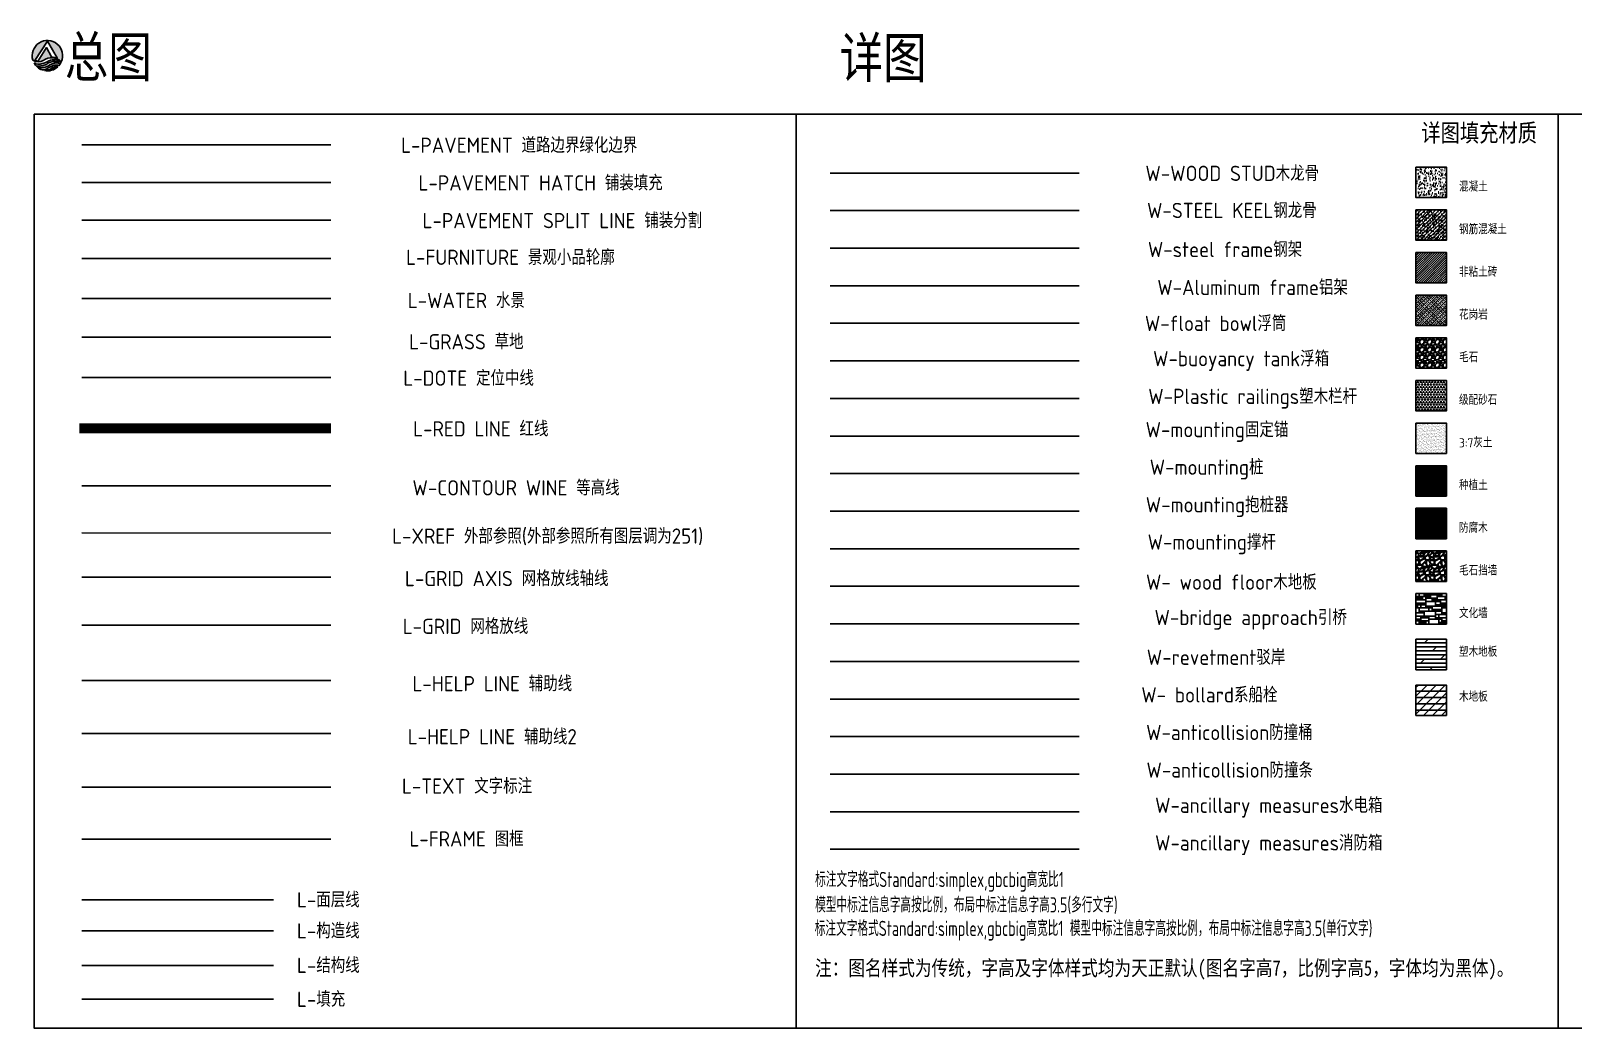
# Model space of a CAD drawing. Header units: millimetres. Extents: x -1481984 to -235402, y 1078406 to 1875046.
# Drawn here: x -1442555 to -1391956, y 1498428 to 1531168 of the extents above; entities that cross this region are included whole.
import ezdxf
from ezdxf.enums import TextEntityAlignment as Align

# ---------------------------------------------------------------- set-up
doc = ezdxf.new("R2010")
doc.units = ezdxf.units.MM
doc.header["$LTSCALE"] = 1000
for name, pattern in [('-6_350_HOLE$0$DASH', [0.35, 0.25, -0.1]), ('ACAD_ISO10W100', [18, 12, -3, 0, -3]), ('ACAD_ISO12W100', [22, 12, -3, 0.5, -3, 0.5, -3]), ('DASH', [0.35, 0.25, -0.1]), ('DOTE', [2.42, 2, -0.2, 0.02, -0.2])]:
    doc.linetypes.add(name, pattern=pattern)
doc.layers.get('0').update_dxf_attribs({"linetype": 'CONTINUOUS'})
for name, color, linetype in [('L-CONTOUR_LINE等高线', 252, 'DASH'), ('L-DIMLINEAR标注', 3, 'CONTINUOUS'), ('L-DOTE定位中线', 1, 'DOTE'), ('L-FRAME图框', 3, 'CONTINUOUS'), ('L-FURNITURE景观小品轮廓', 6, 'CONTINUOUS'), ('L-GRASS草地', 252, 'CONTINUOUS'), ('L-GRID_AXIS网格放线轴线', 1, 'CONTINUOUS'), ('L-GRID网格放线', 252, '-6_350_HOLE$0$DASH'), ('L-HELP_LINE辅助线1', 4, 'CONTINUOUS'), ('L-HELP_LINE辅助线2', 94, 'CONTINUOUS'), ('L-PAVEMENT_HATCH铺装填充', 251, 'CONTINUOUS'), ('L-PAVEMENT_SPLIT_LINE铺装分割', 23, 'CONTINUOUS'), ('L-PAVEMENT道路边界绿化边界', 2, 'CONTINUOUS'), ('L-RED_LINE红线', 1, 'ACAD_ISO12W100'), ('L-TEXT文字标注', 7, 'CONTINUOUS'), ('L-WATER水景', 5, 'CONTINUOUS'), ('L-XREF外部参照', 251, 'CONTINUOUS'), ('L-填充', 251, 'CONTINUOUS'), ('L-构造线', 6, 'CONTINUOUS'), ('L-结构线', 7, 'CONTINUOUS'), ('L-面层线', 4, 'CONTINUOUS'), ('W- bollard系船栓', 4, 'CONTINUOUS'), ('W-_ANTICOLLISION防撞措施', 6, 'CONTINUOUS'), ('W-ALUMINUM_FRAME铝架', 30, 'CONTINUOUS'), ('W-ancillary measures附属措施', 1, 'CONTINUOUS'), ('W-bridge approach引桥', 4, 'CONTINUOUS'), ('W-FLOAT_BOWL浮筒', 253, 'CONTINUOUS'), ('W-MOUNTING固定方式', 5, 'CONTINUOUS'), ('W-PLASTIC_RAILINGS塑木栏杆', 6, 'CONTINUOUS'), ('W-REVETMENT驳岸', 251, 'CONTINUOUS'), ('W-STEEL_FRAME钢架', 3, 'CONTINUOUS'), ('W-STEEL_KEEL钢龙骨', 5, 'CONTINUOUS'), ('W-WOOD_FLOOR木地板', 30, 'CONTINUOUS'), ('W-WOOD_STUD木龙骨', 25, 'CONTINUOUS')]:
    doc.layers.add(name, color=color, linetype=linetype)
doc.styles.get("Standard").update_dxf_attribs({"font": 'tssdeng.shx', "width": 0.7, "bigfont": 'hztxt.shx'})
doc.styles.add('黑体', font='simhei.ttf', dxfattribs={"width": 0.8})

# ---------------------------------------------------------------- blocks, each defined once
blk = doc.blocks.new('LOGO')
h = blk.add_hatch(color=140)
h.dxf.hatch_style = 1
h.paths.add_polyline_path([(-4.77, -1.51, 0.294083), (-1.37, -1.53, -0.363756), (4.56, -2.04, 1.450144)])
h.paths.add_polyline_path([(0, 4.79), (3.3, -0.88, 0.101723), (1.3, -0.42), (-0.31, 2.66), (-2.99, -1.74, -0.081837), (-4.11, -1.62)], flags=16)
h = blk.add_hatch(color=174)
h.paths.add_polyline_path([(3.76, -3.29, 0.064571), (4.48, -2.22, 0.296692), (0.48, -1.71, -0.04264), (-1.77, -2.61, -0.209747), (-4.4, -2.38, 0.179915), (-1.77, -4.68, 0.169783), (0.25, -4.03, -0.05744), (1.84, -3.27, -0.214092)])
h.paths.add_polyline_path([(0.82, -2.97, -0.084014), (-1.36, -3.92, -0.271733), (-3.43, -3.4, 0.071966), (-2.05, -3.36, 0.098278), (-0.23, -2.78, -0.072406), (1.02, -2.1, -0.088156), (2.57, -1.94, -0.181988), (3.97, -2.52, 0.206106)], flags=16)
blk.add_hatch(color=174).paths.add_polyline_path([(3.45, -3.62, 0.189728), (1.28, -4.2, -0.126537), (-0.99, -4.9, 0.245013)])
for points in [[(-4.77, -1.51, 0.294083), (-1.37, -1.53, -0.363756), (4.56, -2.04, 1.450144)], [(-4.11, -1.62), (0, 4.79), (3.3, -0.88, 0.101723), (1.3, -0.42), (-0.31, 2.66), (-2.99, -1.74, -0.081837)]]:
    blk.add_lwpolyline(points, format="xyb", close=True)
for points in [[(-4.4, -2.38, 0.209747), (-1.77, -2.61, 0.04264), (0.48, -1.71, -0.296692), (4.48, -2.22)], [(-3.43, -3.4, 0.071966), (-2.05, -3.36, 0.098278), (-0.23, -2.78, -0.072406), (1.02, -2.1, -0.088156), (2.57, -1.94, -0.181988), (3.97, -2.52, 0.206106), (0.82, -2.97, -0.084014), (-1.36, -3.92, -0.271733), (-3.43, -3.4)], [(-1.77, -4.68, 0.169783), (0.25, -4.03, -0.05744), (1.84, -3.27, -0.214092), (3.76, -3.29, -0.214092)], [(-0.99, -4.9, 0.126537), (1.28, -4.2, -0.189728), (3.45, -3.62, -0.189728)]]:
    blk.add_lwpolyline(points, format="xyb")
for start, end in [(208.4706, 249.2676), (258.5751, 313.6432), (318.8384, 333.6165)]:
    blk.add_arc((0, 0), 5, start, end)

msp = doc.modelspace()

# ---------------------------------------------------------------- hatches: boundary and pattern name
at = {"layer": 'L-填充'}
h = msp.add_hatch(dxfattribs=at)
h.set_pattern_fill('混凝土', color=256, scale=33.333333)
h.set_pattern_definition([(50, (-1454393.3, 1467476.14), (239.08673, -20.9174), [25, -275]), (355, (-1454393.3, 1467476.14), (-46.25044, 250.7307), [20, -220]), (100.4514, (-1454373.37, 1467474.4), (192.83646, 229.8132), [21.2467, -233.71404]), (46.1842, (-1454393.3, 1467542.8), (355.747, -55.173), [37.5, -412.5]), (96.6356, (-1454363.65, 1467538.2), (311.5542, 324.706), [31.8701, -350.571]), (351.1842, (-1454393.3, 1467542.8), (311.554, 324.7062), [30, -330]), (21, (-1454359.96, 1467526.14), (198.969, -134.2063), [25, -275]), (326, (-1454359.96, 1467526.14), (81.1051, 241.7167), [20, -220]), (71.4514, (-1454343.38, 1467514.95), (280.0742, 107.51017), [21.2467, -233.71404]), (37.5, (-1454393.29, 1467476.14), (4.053285, 110.96462), [0, -217.33333, 0, -223.33333, 0, -220.83333]), (7.5, (-1454393.29, 1467476.14), (87.68985, 131.47057), [0, -127.33333, 0, -212.33333, 0, -84.16667]), (327.5, (-1454467.63, 1467476.14), (177.94081, -7.51829), [0, -83.33333, 0, -260, 0, -345]), (317.5, (-1454500.96, 1467476.14), (194.3954, 33.36833), [0, -108.33333, 0, -172.66667, 0, -245])])
h.paths.add_polyline_path([(-1397114.7, 1526693), (-1396114.7, 1526693), (-1396114.7, 1525693), (-1397114.7, 1525693)])
h = msp.add_hatch(dxfattribs=at)
h.set_pattern_fill('钢筋混凝土', color=256, scale=33.333333)
h.set_pattern_definition([(45, (-1454393.29, 1467476.14), (-58.925565, 58.925565), []), (50, (-1454393.3, 1467476.14), (239.08673, -20.9174), [25, -275]), (355, (-1454393.3, 1467476.14), (-46.25044, 250.7307), [20, -220]), (100.4514, (-1454373.37, 1467474.4), (192.83646, 229.8132), [21.2467, -233.71404]), (46.1842, (-1454393.3, 1467542.8), (355.747, -55.173), [37.5, -412.5]), (96.6356, (-1454363.65, 1467538.2), (311.5542, 324.706), [31.8701, -350.571]), (351.1842, (-1454393.3, 1467542.8), (311.554, 324.7062), [30, -330]), (21, (-1454359.96, 1467526.14), (198.969, -134.2063), [25, -275]), (326, (-1454359.96, 1467526.14), (81.1051, 241.7167), [20, -220]), (71.4514, (-1454343.38, 1467514.95), (280.0742, 107.51017), [21.2467, -233.71404]), (37.5, (-1454393.29, 1467476.14), (4.053285, 110.96462), [0, -217.33333, 0, -223.33333, 0, -220.83333]), (7.5, (-1454393.29, 1467476.14), (87.68985, 131.47057), [0, -127.33333, 0, -212.33333, 0, -84.16667]), (327.5, (-1454467.63, 1467476.14), (177.94081, -7.51829), [0, -83.33333, 0, -260, 0, -345]), (317.5, (-1454500.96, 1467476.14), (194.3954, 33.36833), [0, -108.33333, 0, -172.66667, 0, -245])])
h.paths.add_polyline_path([(-1397114.7, 1525293), (-1396114.7, 1525293), (-1396114.7, 1524293), (-1397114.7, 1524293)])
h = msp.add_hatch(dxfattribs=at)
h.set_pattern_fill('ANSI31', color=256, scale=33.333333)
h.set_pattern_definition([(45, (-1454393.29, 1467476.137), (-37.417734, 37.417734), [])])
h.paths.add_polyline_path([(-1397114.7, 1523893), (-1396114.7, 1523893), (-1396114.7, 1522893), (-1397114.7, 1522893)])
h = msp.add_hatch(dxfattribs=at)
h.set_pattern_fill('ANSI33', color=256, scale=33.333333)
h.set_pattern_definition([(45, (-1454393.29, 1467476.14), (-74.83547, 74.83547), []), (45, (-1454318.46, 1467476.14), (-74.83547, 74.83547), [52.91667, -26.45833])])
h.paths.add_polyline_path([(-1397114.7, 1522493), (-1396114.7, 1522493), (-1396114.7, 1521493), (-1397114.7, 1521493)])
h = msp.add_hatch(dxfattribs=at)
h.set_pattern_fill('GRAVEL', color=256, scale=33.333333)
h.set_pattern_definition([(228.0128, (-1454210.412, 1467730.137), (-2032.0017266, -2286.002809), [34.1721, -3383.05]), (184.9697, (-1454233.272, 1467704.737), (3048.0049306, 253.9982075), [58.6405, -5805.4]), (132.5104, (-1454291.692, 1467699.657), (2539.9981518, -2794.0027292), [41.3482, -4093.47]), (267.2737, (-1454390.752, 1467636.157), (253.998897, 5079.9983653), [53.4005, -5286.64]), (292.8337, (-1454393.292, 1467582.817), (-1270.0036056, 3048.001733), [52.3634, -5183.98]), (357.2737, (-1454372.972, 1467534.557), (-5079.9983653, 253.998897), [53.4005, -5286.64]), (37.6942, (-1454319.632, 1467532.017), (-3302.0020861, -2539.9977357), [70.6194, -6991.31]), (72.2553, (-1454263.752, 1467575.197), (1778.0035565, 5588.0016206), [66.672, -6600.53]), (121.4296, (-1454243.432, 1467638.697), (-2032.0005235, 3301.996116), [53.5813, -5304.55]), (175.2364, (-1454271.372, 1467684.417), (2793.9978053, -253.997616), [61.1713, -2997.39]), (222.3974, (-1454332.332, 1467689.497), (-3048.0000917, -2793.9963651), [79.1078, -7831.68]), (138.8141, (-1454139.292, 1467633.617), (-1777.9988674, 1523.997656), [27.0005, -2673.06]), (171.4692, (-1454159.612, 1467651.397), (3301.9949596, -508.00128), [51.3682, -5085.46]), (225, (-1454210.41, 1467659.02), (-4e-14, -253.99983), [35.9209, -323.289]), (203.1986, (-1454228.192, 1467689.497), (1270.004283, 508.002227), [19.3441, -1915.06]), (291.8014, (-1454245.97, 1467681.877), (-254.000178, 762.00049), [27.3566, -1340.48]), (30.9638, (-1454235.812, 1467656.477), (761.999195, 508.000396), [44.432, -1436.63]), (161.5651, (-1454197.71, 1467679.34), (508.00023, -253.99962), [32.1287, -771.09]), (16.3895, (-1454393.292, 1467681.877), (2540.0014014, 761.998415), [45.0088, -4455.88]), (70.3462, (-1454350.112, 1467694.577), (-1015.997169, -2793.996049), [37.7599, -3738.22]), (293.1986, (-1454197.712, 1467730.137), (-508.002227, 1270.004283), [38.688, -1895.72]), (343.6105, (-1454182.472, 1467694.577), (-2540.0014014, 761.998415), [45.0088, -4455.88]), (339.444, (-1454393.292, 1467524.397), (-1270.001576, 507.999384), [43.4035, -2126.77]), (294.7751, (-1454352.652, 1467509.157), (-1269.9970404, 2793.9987026), [36.3672, -3600.36]), (66.8014, (-1454195.172, 1467476.137), (508.002227, 1270.004283), [38.688, -1895.72]), (17.354, (-1454179.932, 1467511.697), (-3302.0001782, -1015.9984676), [42.5783, -4215.24]), (69.444, (-1454319.632, 1467476.137), (-507.999384, -1270.001576), [21.7018, -2148.48]), (101.3099, (-1454210.41, 1467476.137), (-253.998746, 1015.996746), [12.9515, -1282.2]), (165.9638, (-1454212.95, 1467488.84), (762.000535, -253.99956), [52.3634, -994.905]), (186.009, (-1454263.752, 1467501.537), (2539.9962544, 253.9994069), [48.5267, -4804.14]), (303.6901, (-1454235.81, 1467633.62), (-254.00009, 507.99951), [36.6324, -879.178]), (353.1572, (-1454215.492, 1467603.137), (4318.0017857, -508.0022752), [63.9557, -6331.6]), (60.9454, (-1454151.992, 1467595.517), (-1015.9976366, -1777.995761), [26.1508, -2588.94]), (90, (-1454139.3, 1467618.38), (-254, 254), [15.24, -238.76]), (120.2564, (-1454268.832, 1467509.157), (1015.9978467, -1777.9991032), [35.2867, -3493.39]), (48.0128, (-1454286.612, 1467539.637), (2032.0017266, 2286.002809), [68.3443, -3348.88]), (0, (-1454240.9, 1467590.44), (254, 254), [66.04, -187.96]), (325.3048, (-1454174.852, 1467590.437), (-2539.995599, 1778.000169), [40.161, -3975.93]), (254.0546, (-1454141.832, 1467567.577), (-254.000648, -1016.00242), [36.9829, -1812.17]), (207.646, (-1454151.992, 1467532.017), (-4825.9983049, -2540.0015975), [60.2145, -5961.25]), (175.4261, (-1454205.332, 1467504.077), (-3302.0007605, 253.9987711), [63.7029, -6306.58]), (175.4261, (-1454205.332, 1467504.077), (-3302.0007605, 253.9987711), [63.7029, -6306.58])])
h.paths.add_polyline_path([(-1397114.7, 1521093), (-1396114.7, 1521093), (-1396114.7, 1520093), (-1397114.7, 1520093)])
h = msp.add_hatch(dxfattribs=at)
h.set_pattern_fill('TRIANG', color=256, scale=33.333333)
h.set_pattern_definition([(60, (-1454393.29, 1467476.14), (-47.62498, 82.48891), [47.625, -47.625]), (120, (-1454393.29, 1467476.14), (-95.24998, 1e-05), [47.625, -47.625]), (0, (-1454417.105, 1467517.38), (47.625, 82.4889), [47.625, -47.625])])
h.paths.add_polyline_path([(-1397114.7, 1519693), (-1396114.7, 1519693), (-1396114.7, 1518693), (-1397114.7, 1518693)])
h = msp.add_hatch(dxfattribs=at)
h.set_pattern_fill('AR-SAND', color=256, scale=33.333333)
h.set_pattern_definition([(37.5, (-1454393.29, 1467476.14), (-2.66672, 81.568873), [0, -64.346667, 0, -71.966667, 0, -68.791667]), (7.5, (-1454393.29, 1467476.14), (74.92055, 119.47085), [0, -34.713333, 0, -57.996667, 0, -22.225]), (327.5, (-1454445.36, 1467476.14), (131.83206, 0.23953), [0, -21.166667, 0, -76.2, 0, -99.483333]), (317.5, (-1454445.36, 1467476.14), (127.25941, 37.15489), [0, -10.583333, 0, -49.953333, 0, -57.15])])
h.paths.add_polyline_path([(-1397114.7, 1518293), (-1396114.7, 1518293), (-1396114.7, 1517293), (-1397114.7, 1517293)])
h = msp.add_hatch(dxfattribs=at)
h.set_pattern_fill('EARTH', color=256, scale=33.333333)
h.set_pattern_definition([(0, (-1454393.29, 1467476.14), (105.83333, 105.83333), [105.83333, -105.83333]), (0, (-1454393.29, 1467515.82), (105.83333, 105.83333), [105.83333, -105.83333]), (0, (-1454393.29, 1467555.51), (105.83333, 105.83333), [105.83333, -105.83333]), (90, (-1454380.06, 1467568.74), (-105.83333, 105.83333), [105.83333, -105.83333]), (90, (-1454340.38, 1467568.74), (-105.83333, 105.83333), [105.83333, -105.83333]), (90, (-1454300.69, 1467568.74), (-105.83333, 105.83333), [105.83333, -105.83333])])
h.paths.add_polyline_path([(-1397114.7, 1516893), (-1396114.7, 1516893), (-1396114.7, 1515893), (-1397114.7, 1515893)])
h = msp.add_hatch(dxfattribs=at)
h.set_pattern_fill('木纹01', color=256, scale=33.333333, style=0)
h.set_pattern_definition([(0, (-1430538.38, 1487380.5), (133.33333, 133.33333), [6.66667, -126.66667]), (0, (-1430631.71, 1487393.84), (133.33333, 133.33333), [13.33333, -120]), (0, (-1430545.04, 1487400.5), (133.33333, 133.33333), [6.66667, -126.66667]), (0, (-1430625.04, 1487413.84), (133.33333, 133.33333), [6.66667, -126.66667]), (0, (-1430545.04, 1487420.5), (133.33333, 133.33333), [6.66667, -126.66667]), (0, (-1430618.38, 1487427.17), (133.33333, 133.33333), [6.66667, -126.66667]), (0, (-1430545.04, 1487433.84), (133.33333, 133.33333), [6.66667, -126.66667]), (0, (-1430618.38, 1487447.17), (133.33333, 133.33333), [6.66667, -73.33333, 6.66667, -46.66667]), (0, (-1430618.38, 1487460.5), (133.33333, 133.33333), [13.33333, -66.66667, 6.66667, -46.66667]), (0, (-1430625.04, 1487480.5), (133.33333, 133.33333), [6.66667, -20, 6.66667, -53.33333, 6.66667, -40]), (0, (-1430631.71, 1487493.84), (133.33333, 133.33333), [6.66667, -26.66667, 13.33333, -86.66667]), (0, (-1430545.04, 1487500.5), (133.33333, 133.33333), [6.66667, -126.66667]), (0, (-1430631.71, 1487507.17), (133.33333, 133.33333), [6.66667, -33.33333, 6.66667, -86.66667]), (45, (-1430645.04, 1487380.5), (1e-14, 133.33333), [18.85613, -169.70567]), (45, (-1430531.71, 1487380.5), (1e-14, 133.33333), [37.71236, -150.84945]), (45, (-1430531.71, 1487447.17), (1e-14, 133.33333), [9.428, -179.1338]), (45, (-1430645.04, 1487460.5), (1e-14, 133.33333), [28.28427, -160.27754]), (45, (-1430531.71, 1487460.5), (1e-14, 133.33333), [47.14045, -141.42135]), (45, (-1430531.71, 1487480.5), (1e-14, 133.33333), [28.28427, -160.27754]), (315, (-1430558.38, 1487493.84), (133.33333, -3e-14), [9.428, -179.1338]), (315, (-1430605.04, 1487387.17), (133.33333, -3e-14), [18.85613, -169.70567]), (315, (-1430598.38, 1487440.5), (133.33333, -3e-14), [18.85613, -169.70567]), (315, (-1430558.38, 1487413.84), (133.33333, -3e-14), [18.85613, -169.70567]), (315, (-1430565.04, 1487467.17), (133.33333, -3e-14), [18.85613, -169.70567]), (315, (-1430558.38, 1487480.5), (133.33333, -3e-14), [28.28427, -160.27754]), (315, (-1430591.71, 1487400.5), (133.33333, -3e-14), [28.28427, -160.27754]), (315, (-1430571.71, 1487407.17), (133.33333, -3e-14), [28.28427, -160.27754]), (315, (-1430591.71, 1487453.84), (133.33333, -3e-14), [28.28427, -160.27754]), (315, (-1430578.38, 1487460.5), (133.33333, -3e-14), [28.28427, -160.27754]), (26.56505, (-1430638.376, 1487407.17), (133.33333, 5e-08), [14.9071, -283.23528]), (26.56505, (-1430538.376, 1487400.503), (133.33333, 5e-08), [59.62848, -238.5139]), (26.56505, (-1430538.376, 1487420.503), (133.33333, 5e-08), [59.62848, -238.5139]), (26.56505, (-1430538.376, 1487433.837), (133.33333, 5e-08), [59.62853, -89.33333, 29.81467, -119.36586]), (26.56505, (-1430525.04, 1487453.837), (133.33333, 5e-08), [14.9071, -283.23528]), (26.56505, (-1430645.04, 1487500.503), (133.33333, 5e-08), [14.9071, -283.23528]), (26.56505, (-1430538.376, 1487500.503), (133.33333, 5e-08), [29.81424, -268.32816]), (333.43495, (-1430571.71, 1487380.503), (133.33333, -5e-08), [29.81424, -268.32816]), (333.43495, (-1430618.376, 1487413.837), (133.33333, -5e-08), [29.81424, -268.32816]), (333.43495, (-1430618.376, 1487393.837), (133.33333, -5e-08), [14.9071, -283.23482]), (333.43495, (-1430611.71, 1487427.17), (133.33333, -5e-08), [44.72136, -253.42104]), (333.43495, (-1430585.04, 1487427.17), (133.33333, -5e-08), [29.81424, -268.32816]), (333.43495, (-1430571.71, 1487433.837), (133.33333, -5e-08), [29.81424, -268.32816]), (333.43495, (-1430611.71, 1487447.17), (133.33333, -5e-08), [14.9071, -283.23482]), (333.43495, (-1430605.04, 1487460.503), (133.33333, -5e-08), [14.9071, -283.23482]), (333.43495, (-1430551.71, 1487487.17), (133.33333, -5e-08), [14.9071, -283.23482]), (333.43495, (-1430558.376, 1487440.503), (133.33333, -5e-08), [14.9071, -283.23482]), (333.43495, (-1430618.376, 1487480.503), (133.33333, -5e-08), [44.72136, -253.42104]), (333.43495, (-1430625.04, 1487493.837), (133.33333, -5e-08), [29.81424, -268.32816]), (333.43495, (-1430551.71, 1487453.837), (133.33333, -5e-08), [14.90667, -134.16, 14.90667, -134.16906]), (333.43495, (-1430591.71, 1487480.503), (133.33333, -5e-08), [29.81424, -268.32816]), (333.43495, (-1430585.04, 1487493.837), (133.33333, -5e-08), [29.81424, -268.32816]), (333.43495, (-1430625.04, 1487507.17), (133.33333, -5e-08), [29.81424, -268.32816]), (333.43495, (-1430585.04, 1487507.17), (133.33333, -5e-08), [29.81424, -268.32816])])
h.paths.add_polyline_path([(-1397114.7, 1515493), (-1396114.7, 1515493), (-1396114.7, 1514493), (-1397114.7, 1514493)])
h = msp.add_hatch(dxfattribs=at)
h.set_pattern_fill('毛石砌体', color=256, scale=33.333333, style=0)
h.set_pattern_definition([(0, (-1430888.84, 1487080.5), (500, 500), [150, -350]), (0, (-1430588.84, 1487130.5), (500, 500), [125, -375]), (0, (-1430613.84, 1487155.5), (500, 500), [100, -400]), (0, (-1430763.84, 1487280.5), (500, 500), [75, -75, 100, -250]), (0, (-1430763.84, 1487305.5), (500, 500), [100, -25, 125, -250]), (0, (-1430988.84, 1487405.5), (500, 500), [125, -375]), (0, (-1430513.84, 1487430.5), (500, 500), [125, -375]), (90, (-1430988.84, 1487180.5), (-500, 500), [75, -425]), (90, (-1430913.84, 1487555.5), (-500, 500), [50, -450]), (90, (-1430888.84, 1487080.5), (-500, 500), [75, -425]), (90, (-1430838.84, 1487530.5), (-500, 500), [25, -475]), (90, (-1430813.84, 1487330.5), (-500, 500), [75, -425]), (90, (-1430763.84, 1487155.5), (-500, 500), [125, -375]), (90, (-1430713.84, 1487505.5), (-500, 500), [75, -425]), (90, (-1430663.84, 1487305.5), (-500, 500), [100, -400]), (90, (-1430638.84, 1487305.5), (-500, 500), [100, -400]), (90, (-1430588.84, 1487080.5), (-500, 500), [50, -450]), (90, (-1430513.84, 1487155.5), (-500, 500), [125, -375]), (45, (-1430938.84, 1487130.5), (3e-14, 500), [212.132, -494.975]), (45, (-1430888.84, 1487155.5), (3e-14, 500), [106.066, -601.041]), (45, (-1430663.84, 1487430.5), (3e-14, 500), [141.4213, -565.6854]), (45, (-1430663.84, 1487455.5), (3e-14, 500), [106.066, -601.041]), (135, (-1430838.84, 1487405.5), (-500, 3e-14), [35.3555, -671.751]), (135, (-1430938.84, 1487130.5), (-500, 3e-14), [70.7105, -636.396]), (135, (-1430788.84, 1487280.5), (-500, 3e-14), [70.7105, -636.396]), (135, (-1430663.84, 1487405.5), (-500, 3e-14), [70.7105, -636.396]), (135, (-1430513.84, 1487505.5), (-500, 3e-14), [106.066, -601.041]), (135, (-1430513.84, 1487480.5), (-500, 3e-14), [70.7105, -636.396]), (135, (-1430538.84, 1487530.5), (-500, 3e-14), [70.7105, -636.396]), (135, (-1430688.84, 1487080.5), (-500, 3e-14), [106.066, -601.041]), (26.56505, (-1430538.84, 1487380.5), (500, 2e-07), [55.9, -1062.134]), (26.56505, (-1430663.84, 1487255.5), (500, 2e-07), [55.9, -1062.134]), (26.56505, (-1430838.84, 1487405.5), (500, 2e-07), [111.8, -1006.234]), (26.56505, (-1430813.84, 1487530.5), (500, 2e-07), [111.8, -1006.234]), (26.56505, (-1430813.84, 1487405.5), (500, 2e-07), [111.8, -1006.234]), (26.56505, (-1430513.84, 1487505.5), (500, 2e-07), [111.8, -1006.234]), (26.56505, (-1430988.84, 1487255.5), (500, 2e-07), [167.705, -950.329]), (26.56505, (-1430988.84, 1487280.5), (500, 2e-07), [167.705, -950.329]), (26.56505, (-1430988.84, 1487480.5), (500, 2e-07), [167.705, -950.329]), (63.43495, (-1430738.84, 1487455.5), (0.0535, 500.1071), [55.9, -1062.1333]), (63.43495, (-1430513.84, 1487430.5), (0.0535, 500.1071), [55.9, -670.7333, 111.8, -279.5]), (63.43495, (-1430563.84, 1487380.5), (-9e-07, 500), [111.8, -1006.234]), (63.43495, (-1430863.84, 1487430.5), (-9e-07, 500), [111.8, -1006.234]), (63.43495, (-1430888.84, 1487430.5), (-9e-07, 500), [111.8, -1006.234]), (63.43495, (-1430713.84, 1487480.5), (-9e-07, 500), [167.705, -950.329]), (116.56505, (-1430838.84, 1487355.5), (-2e-07, 500), [55.9, -1062.134]), (116.56505, (-1430513.84, 1487305.5), (-2e-07, 500), [55.9, -1062.134]), (116.56505, (-1430613.84, 1487155.5), (-2e-07, 500), [111.8, -1006.234]), (116.56505, (-1430638.84, 1487180.5), (-2e-07, 500), [111.8, -1006.234]), (116.56505, (-1430588.84, 1487530.5), (-2e-07, 500), [111.8, -1006.234]), (116.56505, (-1430988.84, 1487280.5), (-2e-07, 500), [111.8, -1006.234]), (116.56505, (-1430738.84, 1487080.5), (-2e-07, 500), [167.705, -950.329]), (153.43495, (-1430563.84, 1487380.5), (-500, -9e-07), [111.8, -1006.234]), (153.43495, (-1430538.84, 1487355.5), (-500, -9e-07), [111.8, -1006.234]), (153.43495, (-1430913.84, 1487105.5), (-500, -9e-07), [55.9, -1062.134]), (153.43495, (-1430763.84, 1487305.5), (-500, -9e-07), [55.9, -1062.134]), (153.43495, (-1430663.84, 1487455.5), (-500, -9e-07), [55.9, -1062.134])])
h.paths.add_polyline_path([(-1397114.7, 1514093), (-1396114.7, 1514093), (-1396114.7, 1513093), (-1397114.7, 1513093)])
h = msp.add_hatch(dxfattribs=at)
h.set_pattern_fill('文化石01', color=256, scale=66.666667, style=0)
h.set_pattern_definition([(0, (-1454393.3, 1467476.1), (0, 1066.667), [800, -266.667]), (0, (-1454393.3, 1467529.5), (0, 1066.667), [-320, 320, -160, 266.667]), (0, (-1454393.3, 1467582.8), (0, 1066.667), [-480, 586.667]), (0, (-1454393.3, 1467636.1), (0, 1066.667), [480, -586.667]), (0, (-1454393.3, 1467689.5), (0, 1066.667), [-213.333, 853.333]), (0, (-1454393.3, 1467742.8), (0, 1066.667), [373.333, -266.667, 320, -106.667]), (0, (-1454020, 1467796.1), (0, 1066.667), [853.333, -213.333]), (0, (-1454446.6, 1467849.5), (0, 1066.667), [586.667, -480]), (0, (-1454606.6, 1467902.8), (0, 1066.667), [480, -586.667]), (0, (-1454393.3, 1467956.1), (0, 1066.667), [853.333, -213.333]), (0, (-1454393.3, 1468009.5), (0, 1066.667), [-426.667, 266.667, -160, 213.333]), (0, (-1453860, 1468062.8), (0, 1066.667), [640, -426.667]), (0, (-1454286.6, 1468116.1), (0, 1066.667), [426.667, -213.333, 160, -266.667]), (0, (-1454073.3, 1468169.5), (0, 1066.667), [426.667, -160, 266.667, -213.333]), (0, (-1453646.6, 1468222.8), (0, 1066.667), [640, -426.667]), (0, (-1454073.3, 1468276.1), (0, 1066.667), [426.667, -640]), (0, (-1453860, 1468329.5), (0, 1066.667), [480, -586.667]), (0, (-1453860, 1468382.8), (0, 1066.667), [-320, 746.667]), (0, (-1454180, 1468436.1), (0, 1066.667), [320, -746.667]), (0, (-1453860, 1468489.5), (0, 1066.667), [746.667, -320]), (90, (-1454393.3, 1467902.8), (-1066.667, 7e-14), [160, -426.667, 373.333, -106.667]), (90, (-1454286.6, 1467956.1), (-1066.667, 7e-14), [266.667, -160, 106.667, -533.333]), (90, (-1454233.3, 1467742.8), (-1066.667, 7e-14), [106.667, -960]), (90, (-1454180, 1467636.1), (-1066.667, 7e-14), [106.667, -640, 160, -160]), (90, (-1454126.6, 1467849.5), (-1066.667, 7e-14), [106.667, -960]), (90, (-1454073.3, 1467476.1), (-1066.667, 7e-14), [160, -480, 266.667, -160]), (90, (-1454020, 1467689.5), (-1066.667, 7e-14), [160, -906.667]), (90, (-1453966.6, 1467956.1), (-1066.667, 7e-14), [160, -53.333, 106.667, -746.667]), (90, (-1453913.3, 1467529.5), (-1066.667, 7e-14), [160, -906.667]), (90, (-1453860, 1467796.1), (-1066.667, 7e-14), [160, -53.3333, 160, -106.6667, 266.6667, -320]), (90, (-1453753.3, 1467796.1), (-1066.667, 7e-14), [-746.667, 106.667, -106.667, 106.667]), (90, (-1453700, 1467956.1), (-1066.667, 7e-14), [106.667, -960]), (90, (-1453646.6, 1467582.8), (-1066.667, 7e-14), [106.667, -373.333, 266.667, -320]), (90, (-1453593.3, 1467742.8), (-1066.667, 7e-14), [53.333, -693.333, 160, -160]), (90, (-1453540, 1467796.1), (-1066.667, 7e-14), [266.667, -266.667, 160, -373.333]), (90, (-1453486.6, 1468062.8), (-1066.667, 7e-14), [160, -266.667, 106.667, -533.333]), (90, (-1453433.3, 1467689.5), (-1066.667, 7e-14), [106.667, -960]), (90, (-1453380, 1467796.1), (-1066.667, 7e-14), [106.667, -320, 160, -480])])
h.paths.add_polyline_path([(-1397114.7, 1512693), (-1396114.7, 1512693), (-1396114.7, 1511693), (-1397114.7, 1511693)])
at = {"layer": 'W-ALUMINUM_FRAME铝架'}
h = msp.add_hatch(dxfattribs=at)
h.set_pattern_fill('DOLMIT', color=8, scale=166.666667)
h.set_pattern_definition([(0, (-1725309.23, 1527611.76), (0, 132.290343), []), (45, (-1725309.23, 1527611.76), (-264.5805, 264.5805), [187.0869, -374.17333])])
h.paths.add_polyline_path([(-1396114.7, 1510193), (-1396114.7, 1511193), (-1397114.7, 1511193), (-1397114.7, 1510193)])
h = msp.add_hatch(dxfattribs=at)
h.set_pattern_fill('木板', color=8, scale=166.666667)
h.set_pattern_definition([(0, (-1725309.23, 1527611.76), (0, 208.33333), []), (45, (-1725309.23, 1527611.76), (-147.31391, 147.31391), [])])
h.paths.add_polyline_path([(-1397114.7, 1509693), (-1397114.7, 1508693), (-1396114.7, 1508693), (-1396114.7, 1509693)])

# ---------------------------------------------------------------- linework, layer by layer
for points in [[(-1442444.8, 1528427.7), (-1417444.8, 1528427.7), (-1417444.8, 1498427.7), (-1442444.8, 1498427.7)], [(-1417444.8, 1528427.7), (-1392444.8, 1528427.7), (-1392444.8, 1498427.7), (-1417444.8, 1498427.7)], [(-1392444.8, 1528427.7), (-1367444.8, 1528427.7), (-1367444.8, 1498427.7), (-1392444.8, 1498427.7)]]:
    msp.add_lwpolyline(points, close=True)
at = {"layer": 'L-CONTOUR_LINE等高线', "ltscale": 100}
msp.add_lwpolyline([(-1440884.7, 1516227.7), (-1432712.6, 1516227.7)], dxfattribs=at)
at = {"layer": 'L-DOTE定位中线', "ltscale": 10}
msp.add_lwpolyline([(-1440884.7, 1519782.9), (-1432712.6, 1519782.9)], dxfattribs=at)
at = {"layer": 'L-FRAME图框'}
msp.add_lwpolyline([(-1440884.7, 1504636.5), (-1432712.6, 1504636.5)], dxfattribs=at)
at = {"layer": 'L-FURNITURE景观小品轮廓'}
msp.add_lwpolyline([(-1440884.7, 1523689.3), (-1432712.6, 1523689.3)], dxfattribs=at)
at = {"layer": 'L-GRASS草地'}
msp.add_lwpolyline([(-1440884.7, 1521114), (-1432712.6, 1521114)], dxfattribs=at)
at = {"layer": 'L-GRID_AXIS网格放线轴线'}
msp.add_lwpolyline([(-1440884.7, 1513227.9), (-1432712.6, 1513227.9)], dxfattribs=at)
at = {"layer": 'L-GRID网格放线', "ltscale": 100}
msp.add_lwpolyline([(-1440884.7, 1511659), (-1432712.6, 1511659)], dxfattribs=at)
at = {"layer": 'L-HELP_LINE辅助线1'}
msp.add_lwpolyline([(-1440884.7, 1509838), (-1432712.6, 1509838)], dxfattribs=at)
at = {"layer": 'L-HELP_LINE辅助线2'}
msp.add_lwpolyline([(-1440884.7, 1508097.3), (-1432712.6, 1508097.3)], dxfattribs=at)
at = {"layer": 'L-PAVEMENT_HATCH铺装填充'}
msp.add_lwpolyline([(-1440884.7, 1526185.2), (-1432712.6, 1526185.2)], dxfattribs=at)
at = {"layer": 'L-PAVEMENT_SPLIT_LINE铺装分割'}
msp.add_lwpolyline([(-1440884.7, 1524948.3), (-1432712.6, 1524948.3)], dxfattribs=at)
at = {"layer": 'L-PAVEMENT道路边界绿化边界'}
msp.add_lwpolyline([(-1440884.7, 1527422), (-1432712.6, 1527422)], dxfattribs=at)
at = {"layer": 'L-RED_LINE红线', "linetype": 'ACAD_ISO10W100', "const_width": 333.3}
msp.add_lwpolyline([(-1440960, 1518117.5), (-1432712.6, 1518117.5)], dxfattribs=at)
at = {"layer": 'L-TEXT文字标注'}
msp.add_lwpolyline([(-1440884.7, 1506338.9), (-1432712.6, 1506338.9)], dxfattribs=at)
at = {"layer": 'L-WATER水景'}
msp.add_lwpolyline([(-1440884.7, 1522377), (-1432712.6, 1522377)], dxfattribs=at)
at = {"layer": 'L-XREF外部参照'}
msp.add_lwpolyline([(-1440884.7, 1514683.5), (-1432712.6, 1514682.5)], dxfattribs=at)
at = {"layer": 'L-填充'}
msp.add_lwpolyline([(-1440882.3, 1499375.2), (-1434592, 1499375.2)], dxfattribs=at)
at = {"layer": 'L-构造线'}
msp.add_lwpolyline([(-1440882.3, 1501624.7), (-1434592, 1501624.7)], dxfattribs=at)
at = {"layer": 'L-结构线'}
for points in [[(-1397114.7, 1526693), (-1396114.7, 1526693), (-1396114.7, 1525693), (-1397114.7, 1525693)], [(-1397114.7, 1525293), (-1396114.7, 1525293), (-1396114.7, 1524293), (-1397114.7, 1524293)], [(-1397114.7, 1523893), (-1396114.7, 1523893), (-1396114.7, 1522893), (-1397114.7, 1522893)], [(-1397114.7, 1522493), (-1396114.7, 1522493), (-1396114.7, 1521493), (-1397114.7, 1521493)], [(-1397114.7, 1521093), (-1396114.7, 1521093), (-1396114.7, 1520093), (-1397114.7, 1520093)], [(-1397114.7, 1519693), (-1396114.7, 1519693), (-1396114.7, 1518693), (-1397114.7, 1518693)], [(-1397114.7, 1518293), (-1396114.7, 1518293), (-1396114.7, 1517293), (-1397114.7, 1517293)], [(-1397114.7, 1516893), (-1396114.7, 1516893), (-1396114.7, 1515893), (-1397114.7, 1515893)], [(-1397114.7, 1515493), (-1396114.7, 1515493), (-1396114.7, 1514493), (-1397114.7, 1514493)], [(-1397114.7, 1514093), (-1396114.7, 1514093), (-1396114.7, 1513093), (-1397114.7, 1513093)], [(-1397114.7, 1512693), (-1396114.7, 1512693), (-1396114.7, 1511693), (-1397114.7, 1511693)], [(-1397114.7, 1511193), (-1396114.7, 1511193), (-1396114.7, 1510193), (-1397114.7, 1510193)], [(-1397114.7, 1509693), (-1396114.7, 1509693), (-1396114.7, 1508693), (-1397114.7, 1508693)]]:
    msp.add_lwpolyline(points, close=True, dxfattribs=at)
msp.add_lwpolyline([(-1440882.3, 1500490.4), (-1434592, 1500490.4)], dxfattribs=at)
at = {"layer": 'L-面层线'}
msp.add_lwpolyline([(-1440882.3, 1502643.8), (-1434592, 1502643.8)], dxfattribs=at)
at = {"layer": 'W- bollard系船栓'}
msp.add_lwpolyline([(-1416334.4, 1509233), (-1408162.3, 1509233)], dxfattribs=at)
at = {"layer": 'W-_ANTICOLLISION防撞措施'}
for points in [[(-1416334.4, 1507999.6), (-1408162.3, 1507999.6)], [(-1416334.4, 1506766.3), (-1408162.3, 1506766.3)]]:
    msp.add_lwpolyline(points, dxfattribs=at)
at = {"layer": 'W-ALUMINUM_FRAME铝架', "color": 4}
msp.add_lwpolyline([(-1416334.4, 1522799.6), (-1408162.3, 1522799.6)], dxfattribs=at)
at = {"layer": 'W-ancillary measures附属措施'}
for points in [[(-1416334.4, 1505533), (-1408162.3, 1505533)], [(-1416334.4, 1504299.6), (-1408162.3, 1504299.6)]]:
    msp.add_lwpolyline(points, dxfattribs=at)
at = {"layer": 'W-bridge approach引桥'}
msp.add_lwpolyline([(-1416334.4, 1511699.6), (-1408162.3, 1511699.6)], dxfattribs=at)
at = {"layer": 'W-FLOAT_BOWL浮筒'}
for points in [[(-1416334.4, 1521566.3), (-1408162.3, 1521566.3)], [(-1416334.4, 1520333), (-1408162.3, 1520333)]]:
    msp.add_lwpolyline(points, dxfattribs=at)
at = {"layer": 'W-MOUNTING固定方式'}
for points in [[(-1416334.4, 1517866.3), (-1408162.3, 1517866.3)], [(-1416334.4, 1516633), (-1408162.3, 1516633)], [(-1416334.4, 1515399.6), (-1408162.3, 1515399.6)], [(-1416334.4, 1514166.3), (-1408162.3, 1514166.3)]]:
    msp.add_lwpolyline(points, dxfattribs=at)
at = {"layer": 'W-PLASTIC_RAILINGS塑木栏杆'}
msp.add_lwpolyline([(-1416334.4, 1519099.6), (-1408162.3, 1519099.6)], dxfattribs=at)
at = {"layer": 'W-REVETMENT驳岸'}
msp.add_lwpolyline([(-1416334.4, 1510466.3), (-1408162.3, 1510466.3)], dxfattribs=at)
at = {"layer": 'W-STEEL_FRAME钢架'}
msp.add_lwpolyline([(-1416334.4, 1524033), (-1408162.3, 1524033)], dxfattribs=at)
at = {"layer": 'W-STEEL_KEEL钢龙骨', "color": 5}
msp.add_lwpolyline([(-1416334.4, 1525266.3), (-1408162.3, 1525266.3)], dxfattribs=at)
at = {"layer": 'W-WOOD_FLOOR木地板'}
msp.add_lwpolyline([(-1416334.4, 1512933), (-1408162.3, 1512933)], dxfattribs=at)
at = {"layer": 'W-WOOD_STUD木龙骨'}
msp.add_lwpolyline([(-1416334.4, 1526499.6), (-1408162.3, 1526499.6)], dxfattribs=at)

# ---------------------------------------------------------------- block references
at = {"xscale": 100, "yscale": 100, "zscale": 100}
msp.add_blockref('LOGO', (-1442011.6, 1530351.8), dxfattribs=at)

# ---------------------------------------------------------------- texts
at = {"layer": 'L-CONTOUR_LINE等高线', "ltscale": 3, "width": 0.95}
msp.add_text('W-CONTOUR WINE 等高线', height=500, dxfattribs=at).set_placement((-1426636.3, 1516193.1), align=Align.MIDDLE)
at = {"layer": 'L-DIMLINEAR标注', "width": 0.95}
msp.add_text('L-FRAME 图框', height=500, dxfattribs=at).set_placement((-1428262.9, 1504667.2), align=Align.MIDDLE)
at = {"layer": 'L-DOTE定位中线', "linetype": 'DOTE', "ltscale": 3, "width": 0.95}
msp.add_text('L-DOTE 定位中线', height=500, dxfattribs=at).set_placement((-1428193.8, 1519793.2), align=Align.MIDDLE)
at = {"layer": 'L-FURNITURE景观小品轮廓', "width": 0.95}
msp.add_text('L-FURNITURE 景观小品轮廓', height=500, dxfattribs=at).set_placement((-1426821.5, 1523760.2), align=Align.MIDDLE)
at = {"layer": 'L-GRASS草地', "width": 0.95}
msp.add_text('L-GRASS 草地', height=500, dxfattribs=at).set_placement((-1428268.1, 1520986.6), align=Align.MIDDLE)
at = {"layer": 'L-GRID_AXIS网格放线轴线', "width": 0.95}
msp.add_text('L-GRID AXIS 网格放线轴线', height=500, dxfattribs=at).set_placement((-1426943.3, 1513213.5), align=Align.MIDDLE)
at = {"layer": 'L-GRID网格放线', "ltscale": 10, "width": 0.95}
msp.add_text('L-GRID 网格放线', height=500, dxfattribs=at).set_placement((-1428295.6, 1511644.6), align=Align.MIDDLE)
at = {"layer": 'L-HELP_LINE辅助线1', "width": 0.95}
msp.add_text('L-HELP LINE 辅助线', height=500, dxfattribs=at).set_placement((-1427416.7, 1509762.5), align=Align.MIDDLE)
at = {"layer": 'L-HELP_LINE辅助线2', "width": 0.95}
msp.add_text('L-HELP LINE 辅助线2', height=500, dxfattribs=at).set_placement((-1427416.7, 1508021.8), align=Align.MIDDLE)
at = {"layer": 'L-PAVEMENT_HATCH铺装填充', "width": 0.95}
msp.add_text('L-PAVEMENT HATCH 铺装填充', height=500, dxfattribs=at).set_placement((-1425830.1, 1526201.2), align=Align.MIDDLE)
at = {"layer": 'L-PAVEMENT_SPLIT_LINE铺装分割', "width": 0.95}
msp.add_text('L-PAVEMENT SPLIT LINE 铺装分割', height=500, dxfattribs=at).set_placement((-1425116.8, 1524964.3), align=Align.MIDDLE)
at = {"layer": 'L-PAVEMENT道路边界绿化边界', "width": 0.95}
msp.add_text('L-PAVEMENT 道路边界绿化边界', height=500, dxfattribs=at).set_placement((-1426533.1, 1527438), align=Align.MIDDLE)
at = {"layer": 'L-RED_LINE红线', "linetype": 'ACAD_ISO10W100', "width": 0.95}
msp.add_text('L-RED LINE 红线', height=500, dxfattribs=at).set_placement((-1427793.1, 1518127.8), align=Align.MIDDLE)
at = {"layer": 'L-TEXT文字标注', "width": 0.95}
for s, height, p in [('总图', 1500, (-1440013, 1530341.2)), ('详图', 1500, (-1414592.5, 1530313.6)), ('详图填充材质', 666.67, (-1395038.6, 1527833.6)), ('L-TEXT 文字标注', 500, (-1428245.1, 1506403.5))]:
    msp.add_text(s, height=height, dxfattribs=at).set_placement(p, align=Align.MIDDLE)
for s, p in [('混凝土', (-1395699.7, 1526193)), ('钢筋混凝土', (-1395699.7, 1524793)), ('非粘土砖', (-1395699.7, 1523393)), ('花岗岩', (-1395699.7, 1521993)), ('毛石', (-1395699.7, 1520593)), ('级配砂石', (-1395699.7, 1519193)), ('3:7灰土', (-1395699.7, 1517793)), ('种植土', (-1395699.7, 1516393)), ('防腐木', (-1395699.7, 1514993)), ('毛石挡墙', (-1395699.7, 1513593)), ('文化墙', (-1395699.7, 1512193)), ('塑木地板', (-1395699.7, 1510925.8)), ('木地板', (-1395699.7, 1509450.3))]:
    msp.add_text(s, height=300, dxfattribs=at).set_placement(p, align=Align.TOP_LEFT)
at = {"layer": 'L-TEXT文字标注', "width": 0.7}
msp.add_text('标注文字格式Standard:simplex,gbcbig高宽比1 模型中标注信息字高按比例，布局中标注信息字高3.5(单行文字)', height=500, dxfattribs=at).set_placement((-1416838.7, 1501454))
at = {"layer": 'L-TEXT文字标注', "insert": (-1416824.9, 1503560.1), "char_height": 500, "width": 37770.777, "attachment_point": 1}
msp.add_mtext('标注文字格式Standard:simplex,gbcbig高宽比1\\P模型中标注信息字高按比例，布局中标注信息字高3.5(多行文字)', dxfattribs=at)
at = {"layer": 'L-TEXT文字标注', "insert": (-1416824.9, 1500652.8), "char_height": 500, "attachment_point": 1, "style": '黑体'}
msp.add_mtext('注：图名样式为传统，字高及字体样式均为天正默认(图名字高7，比例字高5，字体均为黑体)。', dxfattribs=at)
at = {"layer": 'L-WATER水景', "width": 0.95}
msp.add_text('L-WATER 水景', height=500, dxfattribs=at).set_placement((-1428268.1, 1522342.3), align=Align.MIDDLE)
at = {"layer": 'L-XREF外部参照', "width": 0.95}
msp.add_text('L-XREF 外部参照(外部参照所有图层调为251)', height=500, dxfattribs=at).set_placement((-1425598.4, 1514585.3), align=Align.MIDDLE)
at = {"layer": 'L-填充', "width": 0.95}
msp.add_text('L-填充', height=500, dxfattribs=at).set_placement((-1433825.9, 1499375.2), align=Align.MIDDLE_LEFT)
at = {"layer": 'L-构造线', "width": 0.95}
msp.add_text('L-构造线', height=500, dxfattribs=at).set_placement((-1433825.9, 1501624.7), align=Align.MIDDLE_LEFT)
at = {"layer": 'L-结构线', "width": 0.95}
msp.add_text('L-结构线', height=500, dxfattribs=at).set_placement((-1433825.9, 1500490.4), align=Align.MIDDLE_LEFT)
at = {"layer": 'L-面层线', "width": 0.95}
msp.add_text('L-面层线', height=500, dxfattribs=at).set_placement((-1433825.9, 1502643.8), align=Align.MIDDLE_LEFT)
at = {"layer": 'W- bollard系船栓', "width": 0.95}
msp.add_text('W- bollard系船栓', height=500, dxfattribs=at).set_placement((-1403890.6, 1509395.2), align=Align.MIDDLE)
at = {"layer": 'W-_ANTICOLLISION防撞措施', "width": 0.95}
for s, p in [('W-anticollision防撞桶', (-1403233, 1508161.9)), ('W-anticollision防撞条', (-1403222.6, 1506928.5))]:
    msp.add_text(s, height=500, dxfattribs=at).set_placement(p, align=Align.MIDDLE)
at = {"layer": 'W-ALUMINUM_FRAME铝架', "color": 4, "width": 0.95}
msp.add_text('W-Aluminum frame铝架', height=500, dxfattribs=at).set_placement((-1402472.8, 1522770.8), align=Align.MIDDLE)
at = {"layer": 'W-ancillary measures附属措施', "width": 0.95}
for s, p in [('W-ancillary measures水电箱', (-1401941.1, 1505695.2)), ('W-ancillary measures消防箱', (-1401941.1, 1504461.9))]:
    msp.add_text(s, height=500, dxfattribs=at).set_placement(p, align=Align.MIDDLE)
at = {"layer": 'W-bridge approach引桥', "width": 0.95}
msp.add_text('W-bridge approach引桥', height=500, dxfattribs=at).set_placement((-1402535.9, 1511861.9), align=Align.MIDDLE)
at = {"layer": 'W-FLOAT_BOWL浮筒', "width": 0.95}
for s, p in [('W-float bowl浮筒', (-1403685.5, 1521591.7)), ('W-buoyancy tank浮箱', (-1402848.6, 1520358.4))]:
    msp.add_text(s, height=500, dxfattribs=at).set_placement(p, align=Align.MIDDLE)
at = {"layer": 'W-MOUNTING固定方式', "width": 0.95}
for s, p in [('W-mounting固定锚', (-1403641, 1518028.5)), ('W-mounting桩', (-1403981.5, 1516795.2)), ('W-mounting抱桩器', (-1403635.8, 1515561.9)), ('W-mounting撑杆', (-1403811.3, 1514336.2))]:
    msp.add_text(s, height=500, dxfattribs=at).set_placement(p, align=Align.MIDDLE)
at = {"layer": 'W-PLASTIC_RAILINGS塑木栏杆', "width": 0.95}
msp.add_text('W-Plastic railings塑木栏杆', height=500, dxfattribs=at).set_placement((-1402470.3, 1519118.2), align=Align.MIDDLE)
at = {"layer": 'W-REVETMENT驳岸', "width": 0.95}
msp.add_text('W-revetment驳岸', height=500, dxfattribs=at).set_placement((-1403672.1, 1510628.5), align=Align.MIDDLE)
at = {"layer": 'W-STEEL_FRAME钢架', "width": 0.95}
msp.add_text('W-steel frame钢架', height=500, dxfattribs=at).set_placement((-1403377.5, 1524016.1), align=Align.MIDDLE)
at = {"layer": 'W-STEEL_KEEL钢龙骨', "color": 5, "width": 0.95}
msp.add_text('W-STEEL KEEL钢龙骨', height=500, dxfattribs=at).set_placement((-1403151.3, 1525297.4), align=Align.MIDDLE)
at = {"layer": 'W-WOOD_FLOOR木地板', "width": 0.95}
msp.add_text('W- wood floor木地板', height=500, dxfattribs=at).set_placement((-1403169.5, 1513095.2), align=Align.MIDDLE)
at = {"layer": 'W-WOOD_STUD木龙骨', "width": 0.95}
msp.add_text('W-WOOD STUD木龙骨', height=500, dxfattribs=at).set_placement((-1403140, 1526515.6), align=Align.MIDDLE)

doc.saveas('drawing.dxf')
